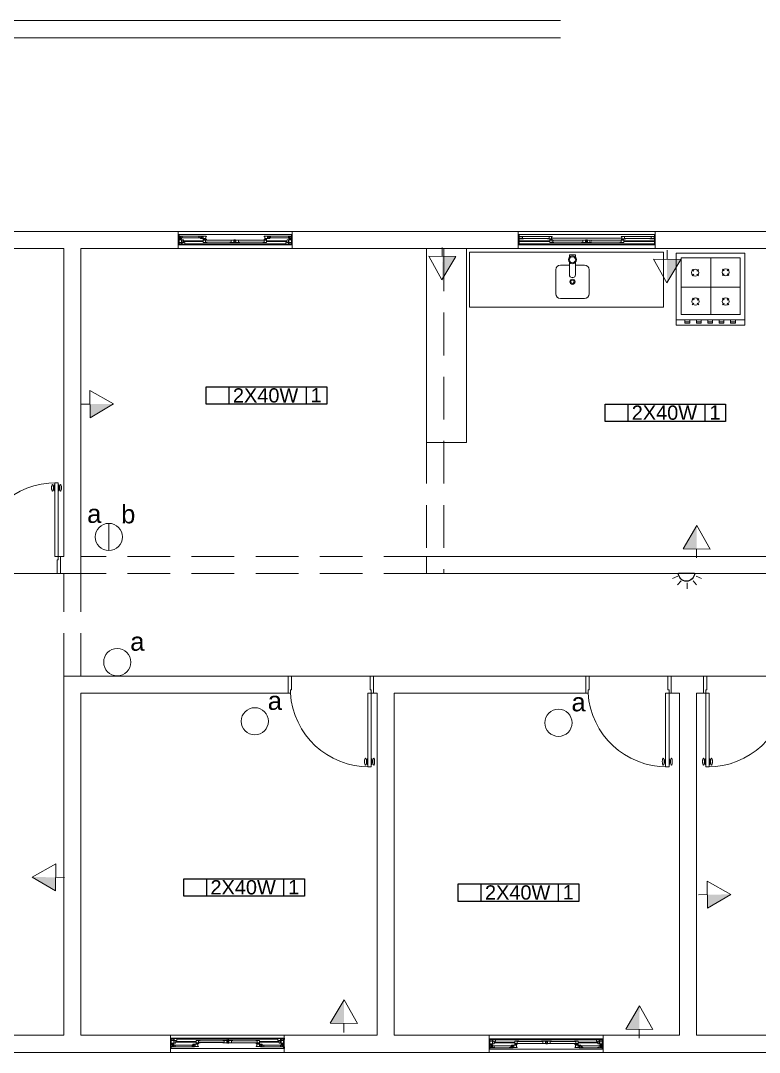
# Model space of a CAD drawing. Header units: metres. Extents: x 1628 to 1845, y 824 to 931.
# Drawn here: x 1832.43 to 1838.91, y 841.51 to 850.56 of the extents above; entities that cross this region are included whole.
import ezdxf

# ---------------------------------------------------------------- set-up
doc = ezdxf.new("R2010")
doc.units = ezdxf.units.M
doc.header["$LTSCALE"] = 0.15
doc.linetypes.add('CONTINUO', pattern=[0])
doc.linetypes.add('HIDDEN', pattern=[0.375, 0.25, -0.125])
doc.layers.get('0').update_dxf_attribs({"lineweight": 0, "plot": 0})
for name, color, linetype, lineweight in [('Alvenaria', 170, 'Continuous', 0), ('Caixilho', 120, 'Continuous', 0), ('Humanização', 108, 'Continuous', 0), ('Sistema elétrico', 54, 'Continuous', 0)]:
    doc.layers.add(name, color=color, linetype=linetype, lineweight=lineweight)
doc.styles.add('Lunardi', font='arial.ttf', dxfattribs={"height": 0.15})

# ---------------------------------------------------------------- blocks, each defined once
blk = doc.blocks.new('porta070a')
at = {"layer": 'Caixilho'}
for p, q in [((0.15, 0.73), (0.12, 0.73)), ((0.12, 0.73), (0.12, 0.73)), ((0.12, 0.73), (0.12, 0.72))]:
    blk.add_line(p, q, dxfattribs=at)
for points in [[(0.12, 0.72), (0, 0.72), (0, 0.75), (0.15, 0.75), (0.15, 0.73)], [(0.12, 0.03), (0, 0.03), (0, 0), (0.15, 0), (0.15, 0.02)], [(0.12, 0.03), (0.12, 0.02), (0.15, 0.02)]]:
    blk.add_lwpolyline(points, dxfattribs=at)
for points in [[(0.15, 0.02), (0.15, 0.05), (0.7953, 0.05), (0.7953, 0.02)], [(0.7258, 0.0499), (0.7758, 0.0499), (0.7758, 0.0549), (0.7258, 0.0549)], [(0.7258, 0.02), (0.7758, 0.02), (0.7758, 0.015), (0.7258, 0.015)], [(0.7566, 0.0549), (0.745, 0.0549), (0.745, 0.0626), (0.7566, 0.0626)], [(0.7566, 0.015), (0.745, 0.015), (0.745, 0.0074), (0.7566, 0.0074)]]:
    blk.add_lwpolyline(points, close=True, dxfattribs=at)
blk.add_arc((0.1064, 0.0425), 0.6889, 359.37619, 86.3751, dxfattribs=at)
blk.add_ellipse((0.7508, 0.0708), major_axis=(-0.0297, 0), ratio=0.275862, dxfattribs=at)
at = {"layer": 'Caixilho', "extrusion": (0, 0, -1)}
blk.add_ellipse((0.7508, -0.0008), major_axis=(-0.0297, 0), ratio=0.275862, dxfattribs=at)
blk = doc.blocks.new('JCB4F_CS100')
for p, q in [((0, 90), (1000, 90)), ((1000, 0), (0, 0)), ((7.4, 81.9), (28.9, 81.9)), ((28.9, 81.9), (7.4, 81.9)), ((7.4, 69), (28.4, 69)), ((46, 12.8), (177.8, 12.8)), ((46.2, 61.5), (224.6, 61.5)), ((46.4, 55.7), (224.6, 55.7)), ((56.9, 81.9), (943.1, 81.9)), ((247.5, 67.1), (472, 67.1)), ((247.5, 50.1), (472, 50.1)), ((782.9, 61.5), (953.8, 61.5)), ((782.9, 55.7), (953.6, 55.7)), ((954, 12.8), (822.2, 12.8)), ((971.1, 81.9), (992.6, 81.9)), ((992.6, 69), (971.6, 69))]:
    blk.add_line(p, q)
for points in [[(7.4, 35.6), (17.4, 35.6), (17.4, 37), (7.4, 37), (7.4, 82.2), (20, 82.2), (20, 83.6), (7.4, 83.6), (6.5, 84.1), (6, 83.6), (1.4, 83.6), (1.4, 88.6), (6, 88.6), (6.5, 88.1), (7.4, 88.6), (7.4, 90), (0, 90), (0, 77.2), (1.4, 77.2), (1.4, 82.2), (5.9, 82.2), (5.9, 7.8), (1.4, 7.8), (1.4, 12.8), (0, 12.8), (0, 0), (7.4, 0), (7.4, 1.4), (6.5, 1.9), (6, 1.4), (1.4, 1.4), (1.4, 6.4), (6, 6.4), (6.5, 5.9), (7.4, 6.4), (7.4, 16.6), (17.4, 16.6), (17.4, 18), (7.4, 18)], [(992.6, 35.6), (982.6, 35.6), (982.6, 37), (992.6, 37), (992.6, 82.2), (980, 82.2), (980, 83.6), (992.6, 83.6), (993.5, 84.1), (994, 83.6), (998.6, 83.6), (998.6, 88.6), (994, 88.6), (993.5, 88.1), (992.6, 88.6), (992.6, 90), (1000, 90), (1000, 77.2), (998.6, 77.2), (998.6, 82.2), (994.1, 82.2), (994.1, 7.8), (998.6, 7.8), (998.6, 12.8), (1000, 12.8), (1000, 0), (992.6, 0), (992.6, 1.4), (993.5, 1.9), (994, 1.4), (998.6, 1.4), (998.6, 6.4), (994, 6.4), (993.5, 5.9), (992.6, 6.4), (992.6, 16.6), (982.6, 16.6), (982.6, 18), (992.6, 18)]]:
    blk.add_lwpolyline(points, close=True)
for points in [[(7.4, 45), (42.5, 45, 0.357337), (45.4, 47.4, 0.099331), (45.4, 66.6, 0.357337), (42.5, 69), (32.9, 69)], [(34.9, 69.3), (32.9, 69.3), (32.9, 85.1), (34.9, 85.1), (34.9, 84.3, 0.453094), (36.6, 82.8), (53.6, 85, -0.453094), (56.9, 82.1), (56.9, 72.1, -0.453094), (53.6, 69.1), (36.6, 71.3, 0.453094), (34.9, 69.8), (34.9, 69.3)], [(965.1, 69.3), (967.1, 69.3), (967.1, 85.1), (965.1, 85.1), (965.1, 84.3, -0.453094), (963.4, 82.8), (946.4, 85, 0.453094), (943.1, 82.1), (943.1, 72.1, 0.453094), (946.4, 69.1), (963.4, 71.3, -0.453094), (965.1, 69.8), (965.1, 69.3)], [(992.6, 45), (957.5, 45, -0.357337), (954.6, 47.4, -0.099331), (954.6, 66.6, -0.357337), (957.5, 69), (967.1, 69)]]:
    blk.add_lwpolyline(points, format="xyb")
for points in [[(18.6, 35.6), (20.7, 35.6), (20.7, 32.1), (23.1, 32.1), (23.1, 33.1), (21.9, 33.1), (21.9, 35.6), (27.4, 35.6), (27.4, 33.1), (26.1, 33.1), (26.1, 32.1), (28.6, 32.1), (28.6, 36.8), (17.4, 36.8), (17.4, 35.2), (15.9, 35.2), (15.9, 35.5), (13.4, 35.5), (9.8, 34.5, 1), (10.2, 33.4), (13.6, 34.3), (17.4, 34.3), (17.4, 19.3), (13.6, 19.3), (10.2, 20.2, 1), (9.8, 19.1), (13.4, 18.1), (15.9, 18.1), (15.9, 18.4), (17.4, 18.4), (17.4, 16.8), (18.6, 16.8)], [(205.2, 34.2), (203.1, 34.2), (203.1, 30.7), (200.6, 30.7), (200.6, 31.7), (201.9, 31.7), (201.9, 34.2), (196.4, 34.2), (196.4, 31.7), (197.6, 31.7), (197.6, 30.7), (195.2, 30.7), (195.2, 35.4), (206.4, 35.4), (206.4, 33.8), (207.9, 33.8), (207.9, 34.1), (210.4, 34.1), (214, 33.1, -1), (213.6, 32), (210.2, 32.9), (206.4, 32.9), (206.4, 17.9), (210.2, 17.9), (213.6, 18.8, -1), (214, 17.7), (210.4, 16.7), (207.9, 16.7), (207.9, 17), (206.4, 17), (206.4, 15.4), (205.2, 15.4)], [(235.7, 43.9), (235.7, 42.9), (234.4, 42.9), (234.4, 41.6), (239.9, 41.6), (239.9, 42.9), (238.7, 42.9), (238.7, 43.9), (244.2, 43.9, -0.414214), (247.5, 40.6), (246.3, 40.6), (246.3, 40.6, 0.414214), (244.2, 42.7), (241.3, 42.7), (241.3, 16.6), (244.2, 16.6, 0.414214), (246.3, 18.6), (246.3, 18.6), (247.5, 18.6), (247.5, 18.6, -0.414214), (244.2, 15.4), (206.4, 15.4), (206.4, 16.6), (218.4, 16.6), (218.4, 34.2), (206.4, 34.2), (206.4, 35.4), (240.1, 35.4), (240.1, 39.9), (233.1, 40.5), (233.1, 42.1), (226.6, 42.7, -0.957391), (226.7, 43.9)], [(239.2, 40.1, 0.957391), (239.2, 41.3), (233.2, 41.8, -0.388979), (232.8, 42.3), (232.8, 43.1, 0.39085), (232.3, 43.6), (226.5, 44.1, -0.39085), (226.1, 44.6), (226.1, 48.1, -0.414214), (226.6, 48.6), (259.5, 48.6), (259.5, 49.8), (247.5, 49.8), (247.5, 67.4), (259.5, 67.4), (259.5, 68.6), (224.6, 68.6), (224.6, 41.8, 0.414214), (226.3, 40.1), (227.3, 40.1), (227.3, 41.1), (226.1, 41.1), (226.1, 42.4), (231.6, 42.4), (231.6, 41.1), (230.3, 41.1), (230.3, 40.1)], [(494.9, 50.3), (497, 48.1, 0.668179), (497.9, 48.5), (497.9, 54.1), (499.1, 54.1), (499.1, 52.6), (501.4, 53), (501.4, 53.8, -0.668179), (501.9, 54), (502.6, 53.3), (507.2, 54.1, -1), (507.4, 52.9), (499.1, 51.4), (499.1, 46.6), (496.9, 46.6), (494.9, 48.6), (460, 48.6), (460, 49.8), (472, 49.8), (472, 67.4), (460, 67.4), (460, 68.6), (494.9, 68.6), (496.9, 70.6), (499.1, 70.6), (499.1, 65.8), (507.4, 64.3, -1), (507.2, 63.1), (502.6, 63.9), (501.9, 63.2, -0.668179), (501.4, 63.4), (501.4, 64.2), (499.1, 64.6), (499.1, 63.1), (497.9, 63.1), (497.9, 68.7, 0.668179), (497, 69.1), (494.9, 66.9)], [(509.1, 68.7), (509.1, 65.6), (507.9, 65.6), (507.9, 67.1), (506.6, 67.1), (506.6, 68.1), (507.9, 68.1), (507.9, 69.4), (502.4, 69.4), (502.4, 68.1), (503.6, 68.1), (503.6, 67.1), (501.2, 67.1), (501.2, 70.6), (510.1, 70.6), (512.1, 68.6), (547, 68.6), (547, 67.4), (535, 67.4), (535, 49.8), (547, 49.8), (547, 48.6), (512.1, 48.6), (510.1, 46.6), (501.2, 46.6), (501.2, 50.1), (503.6, 50.1), (503.6, 49.1), (502.4, 49.1), (502.4, 47.8), (507.9, 47.8), (507.9, 49.1), (506.6, 49.1), (506.6, 50.1), (507.9, 50.1), (507.9, 51.6), (509.1, 51.6), (509.1, 48.5, 0.668179), (509.9, 48.1), (512.1, 50.3), (512.1, 66.9), (509.9, 69.1, 0.668179)], [(748, 49.8), (760, 49.8), (760, 67.4), (748, 67.4), (748, 68.6), (782.9, 68.6), (782.9, 41.8, -0.414214), (781.2, 40.1), (780.1, 40.1), (780.1, 41.1), (781.4, 41.1), (781.4, 42.4), (775.9, 42.4), (775.9, 41.1), (777.1, 41.1), (777.1, 40.1), (768.3, 40.1, -0.957391), (768.2, 41.3), (774.2, 41.8, 0.388979), (774.7, 42.3), (774.7, 43.1, -0.39085), (775.1, 43.6), (780.9, 44.1, 0.39085), (781.4, 44.6), (781.4, 48.1, 0.414214), (780.9, 48.6), (748, 48.6)], [(764.3, 43.9), (764.3, 42.9), (765.6, 42.9), (765.6, 41.6), (760.1, 41.6), (760.1, 42.9), (761.3, 42.9), (761.3, 43.9), (755.8, 43.9, 0.414214), (752.5, 40.6), (753.7, 40.6), (753.7, 40.6, -0.414214), (755.8, 42.7), (758.7, 42.7), (758.7, 16.6), (755.8, 16.6, -0.414214), (753.7, 18.6), (753.7, 18.6), (752.5, 18.6), (752.5, 18.6, 0.414214), (755.8, 15.4), (793.6, 15.4), (793.6, 16.6), (781.6, 16.6), (781.6, 34.2), (793.6, 34.2), (793.6, 35.4), (759.9, 35.4), (759.9, 39.9), (766.9, 40.5), (766.9, 42.1), (773.4, 42.7, 0.957391), (773.3, 43.9)], [(794.8, 34.2), (796.9, 34.2), (796.9, 30.7), (799.4, 30.7), (799.4, 31.7), (798.1, 31.7), (798.1, 34.2), (803.6, 34.2), (803.6, 31.7), (802.4, 31.7), (802.4, 30.7), (804.8, 30.7), (804.8, 35.4), (793.6, 35.4), (793.6, 33.8), (792.1, 33.8), (792.1, 34.1), (789.6, 34.1), (786, 33.1, 1), (786.4, 32), (789.8, 32.9), (793.6, 32.9), (793.6, 17.9), (789.8, 17.9), (786.4, 18.8, 1), (786, 17.7), (789.6, 16.7), (792.1, 16.7), (792.1, 17), (793.6, 17), (793.6, 15.4), (794.8, 15.4)], [(981.4, 35.6), (979.3, 35.6), (979.3, 32.1), (976.9, 32.1), (976.9, 33.1), (978.1, 33.1), (978.1, 35.6), (972.6, 35.6), (972.6, 33.1), (973.9, 33.1), (973.9, 32.1), (971.4, 32.1), (971.4, 36.8), (982.6, 36.8), (982.6, 35.2), (984.1, 35.2), (984.1, 35.5), (986.6, 35.5), (990.2, 34.5, -1), (989.8, 33.4), (986.4, 34.3), (982.6, 34.3), (982.6, 19.3), (986.4, 19.3), (989.8, 20.2, -1), (990.2, 19.1), (986.6, 18.1), (984.1, 18.1), (984.1, 18.4), (982.6, 18.4), (982.6, 16.8), (981.4, 16.8)]]:
    blk.add_lwpolyline(points, format="xyb", close=True)
for points in [[(20.9, 28.8), (46, 28.8), (46, 24.9), (44.8, 24.9), (44.8, 27.7), (34, 27.7), (34, 14.1), (44.8, 14.1), (44.8, 16.9), (46, 16.9), (46, 12.8), (12.9, 12.8), (12.9, 14.1)], [(12.9, 14.1), (22.9, 14.1), (22.9, 27.7), (20.9, 27.7), (20.9, 28.8)], [(32.9, 47), (28.9, 47), (28.9, 85.1), (32.9, 85.1), (32.9, 47)], [(177.8, 28.8), (46, 28.8)], [(210.9, 14.1), (200.9, 14.1), (200.9, 27.7), (202.9, 27.7), (202.9, 28.8), (177.8, 28.8), (177.8, 24.9), (179, 24.9), (179, 27.7), (189.8, 27.7), (189.8, 14.1), (179, 14.1), (179, 16.9), (177.8, 16.9), (177.8, 12.8), (210.9, 12.8), (210.9, 14.1)], [(535, 67.4), (760, 67.4)], [(535, 49.8), (760, 49.8)], [(789.1, 14.1), (799.1, 14.1), (799.1, 27.7), (797.1, 27.7), (797.1, 28.8), (822.2, 28.8), (822.2, 24.9), (821, 24.9), (821, 27.7), (810.2, 27.7), (810.2, 14.1), (821, 14.1), (821, 16.9), (822.2, 16.9), (822.2, 12.8), (789.1, 12.8), (789.1, 14.1)], [(822.2, 28.8), (954, 28.8)], [(979.1, 28.8), (954, 28.8), (954, 24.9), (955.2, 24.9), (955.2, 27.7), (966, 27.7), (966, 14.1), (955.2, 14.1), (955.2, 16.9), (954, 16.9), (954, 12.8), (987.1, 12.8), (987.1, 14.1)], [(967.1, 47), (971.1, 47), (971.1, 85.1), (967.1, 85.1), (967.1, 47)], [(987.1, 14.1), (977.1, 14.1), (977.1, 27.7), (979.1, 27.7), (979.1, 28.8)]]:
    blk.add_lwpolyline(points)
blk = doc.blocks.new('JCS4F_CS120')
for p, q in [((0, 90), (1200, 90)), ((1200, 0), (0, 0)), ((7.4, 81.9), (1192.6, 81.9)), ((7.4, 61.5), (274.3, 61.5)), ((7.4, 55.7), (274.3, 55.7)), ((925.7, 61.5), (1192.6, 61.5)), ((925.7, 55.7), (1192.6, 55.7))]:
    blk.add_line(p, q)
for points in [[(7.4, 35.6), (17.4, 35.6), (17.4, 37), (7.4, 37), (7.4, 82.2), (20, 82.2), (20, 83.6), (7.4, 83.6), (6.5, 84.1), (6, 83.6), (1.4, 83.6), (1.4, 88.6), (6, 88.6), (6.5, 88.1), (7.4, 88.6), (7.4, 90), (0, 90), (0, 77.2), (1.4, 77.2), (1.4, 82.2), (5.9, 82.2), (5.9, 7.8), (1.4, 7.8), (1.4, 12.8), (0, 12.8), (0, 0), (7.4, 0), (7.4, 1.4), (6.5, 1.9), (6, 1.4), (1.4, 1.4), (1.4, 6.4), (6, 6.4), (6.5, 5.9), (7.4, 6.4), (7.4, 16.6), (17.4, 16.6), (17.4, 18), (7.4, 18)], [(1192.6, 35.6), (1182.6, 35.6), (1182.6, 37), (1192.6, 37), (1192.6, 82.2), (1180, 82.2), (1180, 83.6), (1192.6, 83.6), (1193.5, 84.1), (1194, 83.6), (1198.6, 83.6), (1198.6, 88.6), (1194, 88.6), (1193.5, 88.1), (1192.6, 88.6), (1192.6, 90), (1200, 90), (1200, 77.2), (1198.6, 77.2), (1198.6, 82.2), (1194.1, 82.2), (1194.1, 7.8), (1198.6, 7.8), (1198.6, 12.8), (1200, 12.8), (1200, 0), (1192.6, 0), (1192.6, 1.4), (1193.5, 1.9), (1194, 1.4), (1198.6, 1.4), (1198.6, 6.4), (1194, 6.4), (1193.5, 5.9), (1192.6, 6.4), (1192.6, 16.6), (1182.6, 16.6), (1182.6, 18), (1192.6, 18)]]:
    blk.add_lwpolyline(points, close=True)
for points in [[(13.4, 18.1), (15.9, 18.1), (15.9, 18.4), (17.4, 18.4), (17.4, 16.8), (45.8, 16.8), (45.8, 18), (44.3, 18), (44.3, 20.8), (43.1, 20.8), (43.1, 18), (35.3, 18), (35.3, 35.6), (43.1, 35.6), (43.1, 32.8), (44.3, 32.8), (44.3, 35.6), (45.8, 35.6), (45.8, 36.8), (17.4, 36.8), (17.4, 35.2), (15.9, 35.2), (15.9, 35.5), (13.4, 35.5), (9.8, 34.5, 1), (10.2, 33.4), (13.6, 34.3), (18.6, 34.3), (18.6, 35.6), (34.1, 35.6), (34.1, 18), (18.6, 18), (18.6, 19.3), (13.6, 19.3), (10.2, 20.2, 1), (9.8, 19.1)], [(285.7, 45.3), (285.7, 44.3), (284.5, 44.3), (284.5, 43), (290, 43), (290, 44.3), (288.7, 44.3), (288.7, 45.3), (294.2, 45.3, -0.414214), (297.5, 42.1), (296.3, 42.1), (296.3, 42.1, 0.414214), (294.2, 44.1), (291.3, 44.1), (291.3, 18), (294.2, 18, 0.414214), (296.3, 20.1), (296.3, 20.1), (297.5, 20.1), (297.5, 20.1, -0.414214), (294.2, 16.8), (256.4, 16.8), (256.4, 18), (268.4, 18), (268.4, 35.6), (256.4, 35.6), (256.4, 36.8), (290.1, 36.8), (290.1, 41.3), (283.1, 41.9), (283.1, 43.5), (276.3, 44.1, -0.957391), (276.4, 45.3)], [(601.6, 63.4, 0.662016), (602.1, 63.2), (602.8, 63.9), (607.4, 63.1, 1.000039), (607.6, 64.3), (599.3, 65.8), (599.3, 70.1, 0.414342), (598.8, 70.6), (597.5, 70.6, 0.198923), (596.8, 70.3), (595.4, 68.9, -0.198886), (594.7, 68.6), (560.7, 68.6, 0.414214), (560.2, 68.1), (560.2, 64.6), (561.4, 64.6), (561.4, 67.4), (572.2, 67.4), (572.2, 49.8), (561.4, 49.8), (561.4, 52.6), (560.2, 52.6), (560.2, 49.1, 0.414214), (560.7, 48.6), (594.7, 48.6, -0.198886), (595.4, 48.3), (596.8, 46.9, 0.198923), (597.5, 46.6), (598.8, 46.6, 0.414342), (599.3, 47.1), (599.3, 51.4), (607.6, 52.9, 1.000039), (607.4, 54.1), (602.8, 53.3), (602.1, 54, 0.662016), (601.6, 53.8), (601.6, 53), (599.3, 52.6), (599.3, 54.1), (598.6, 54.1, 0.414075), (598.1, 53.6), (598.1, 48.5, -0.668231), (597.2, 48.2), (595.1, 50.3), (595.1, 66.9), (597.2, 69, -0.668231), (598.1, 68.7), (598.1, 63.6, 0.414075), (598.6, 63.1), (599.3, 63.1), (599.3, 64.6), (601.6, 64.2)], [(891, 67.4), (891, 64.6), (889.8, 64.6), (889.8, 68.6), (889.8, 68.6), (925.7, 68.6), (925.7, 41.8, -0.414214), (924, 40.1), (923, 40.1), (923, 41.1), (924.2, 41.1), (924.2, 42.4), (918.7, 42.4), (918.7, 41.1), (920, 41.1), (920, 40.1), (911.1, 40.1, -0.957391), (911, 41.3), (917, 41.8, 0.388979), (917.5, 42.3), (917.5, 43.1, -0.39085), (918, 43.6), (923.7, 44.1, 0.39085), (924.2, 44.6), (924.2, 48.1, 0.414214), (923.7, 48.6), (889.8, 48.6), (889.8, 52.6), (891, 52.6), (891, 49.8), (902.8, 49.8), (902.8, 67.4)], [(914.3, 45.3), (914.3, 44.3), (915.5, 44.3), (915.5, 43), (910, 43), (910, 44.3), (911.3, 44.3), (911.3, 45.3), (905.8, 45.3, 0.414214), (902.5, 42.1), (903.7, 42.1), (903.7, 42.1, -0.414214), (905.8, 44.1), (908.7, 44.1), (908.7, 18), (905.8, 18, -0.414214), (903.7, 20.1), (903.7, 20.1), (902.5, 20.1), (902.5, 20.1, 0.414214), (905.8, 16.8), (943.6, 16.8), (943.6, 18), (931.6, 18), (931.6, 35.6), (943.6, 35.6), (943.6, 36.8), (909.9, 36.8), (909.9, 41.3), (916.9, 41.9), (916.9, 43.5), (923.4, 44.1, 0.957391), (923.3, 45.3)], [(1186.6, 18.1), (1184.1, 18.1), (1184.1, 18.4), (1182.6, 18.4), (1182.6, 16.8), (1154.2, 16.8), (1154.2, 18), (1155.7, 18), (1155.7, 20.8), (1156.9, 20.8), (1156.9, 18), (1164.7, 18), (1164.7, 35.6), (1156.9, 35.6), (1156.9, 32.8), (1155.7, 32.8), (1155.7, 35.6), (1154.2, 35.6), (1154.2, 36.8), (1182.6, 36.8), (1182.6, 35.2), (1184.1, 35.2), (1184.1, 35.5), (1186.6, 35.5), (1190.2, 34.5, -1), (1189.8, 33.4), (1186.4, 34.3), (1181.4, 34.3), (1181.4, 35.6), (1165.9, 35.6), (1165.9, 18), (1181.4, 18), (1181.4, 19.3), (1186.4, 19.3), (1189.8, 20.2, -1), (1190.2, 19.1)]]:
    blk.add_lwpolyline(points, format="xyb", close=True)
for points in [[(44.3, 35.5), (268.4, 35.5)], [(268.4, 18.1), (44.3, 18.1)], [(291.3, 31.1), (908.7, 31.1)], [(560.2, 67.4), (310.6, 67.4)], [(560.2, 49.8), (310.6, 49.8)], [(892.4, 67.4), (647.6, 67.4)], [(892.4, 49.8), (647.6, 49.8)], [(1155.7, 35.5), (931.6, 35.5)], [(931.6, 18.1), (1155.7, 18.1)]]:
    blk.add_lwpolyline(points)
blk.add_lwpolyline([(274.3, 66.9), (274.3, 41.8), (274.3, 41.8, 0.414214), (276, 40.1), (276, 40.1), (276.5, 40.1), (276.5, 40.1, 0.29569), (277.4, 40.6), (277.4, 40.6), (277.4, 41.1), (275.8, 41.1), (275.8, 42.4), (281.6, 42.4), (281.6, 41.1), (280.4, 41.1), (280.4, 40.6), (280.4, 40.6, 0.414214), (280.9, 40.1), (280.9, 40.1), (289.2, 40.1), (289.2, 40.1, 0.84382), (289.4, 41.3), (289.4, 41.3), (283.3, 41.8), (283.3, 41.8, -0.388156), (282.8, 42.3), (282.8, 42.3), (282.8, 43), (282.8, 43, 0.39164), (282.3, 43.6), (282.3, 43.6), (276, 44.1), (276, 44.1, -0.39164), (275.5, 44.6), (275.5, 44.6), (275.5, 48.1, -0.414214), (276, 48.6), (310.1, 48.6), (310.1, 48.6, 0.407557), (310.6, 49.1), (310.6, 49.1), (310.6, 52.6), (309.4, 52.6), (309.4, 49.8), (298.6, 49.8), (298.6, 67.4), (309.4, 67.4), (309.4, 64.6), (310.6, 64.6), (310.6, 68.1), (310.6, 68.1, 0.414214), (310.1, 68.6), (310.1, 68.6), (276, 68.6), (276, 68.6, 0.414214), (274.3, 66.9)], format="xyb")
at = {"linetype": 'Continuous', "flags": 128}
blk.add_lwpolyline([(612.7, 50.2), (612.7, 67), (610.5, 69.1, 0.668182), (609.7, 68.8), (609.7, 65.6), (608.5, 65.6), (608.5, 67.1), (607.7, 67.1, -0.414214), (607.2, 67.6), (607.2, 68.1), (608.5, 68.1), (608.5, 69.4), (603, 69.4), (603, 68.1), (604.2, 68.1), (604.2, 67.6, -0.414214), (603.7, 67.1, 0.000022), (602.3, 67.1, -0.414266), (601.8, 67.6), (601.8, 70.1, -0.41423), (602.3, 70.6), (610.4, 70.6, -0.198925), (611.1, 70.3), (612.5, 68.9, 0.19891), (613.2, 68.6), (647.1, 68.6, -0.414229), (647.6, 68.1), (647.6, 64.6), (646.4, 64.6), (646.4, 67.4), (635.6, 67.4), (635.6, 49.8), (646.4, 49.8), (646.4, 52.6), (647.6, 52.6), (647.6, 49.1, -0.414214), (647.1, 48.6), (613.2, 48.6, 0.198953), (612.5, 48.3, -0.000079), (611.1, 46.9, -0.198864), (610.4, 46.6), (602.3, 46.6, -0.414214), (601.8, 47.1), (601.8, 49.6, -0.414214), (602.3, 50.1), (603.7, 50.1, -0.414229), (604.2, 49.6), (604.2, 49.1), (603, 49.1), (603, 47.8), (608.5, 47.8), (608.5, 49.1), (607.2, 49.1), (607.2, 49.6, -0.414214), (607.7, 50.1), (608.5, 50.1), (608.5, 51.6), (609.7, 51.6), (609.7, 48.4, 0.668231), (610.5, 48.1)], format="xyb", close=True, dxfattribs=at)
blk = doc.blocks.new('pia coz')
at = {"layer": 'Humanização'}
for p, q in [((1684.0483, 882.626), (1684.0483, 882.6463)), ((1684.0519, 882.6499), (1684.0981, 882.6499)), ((1684.1017, 882.6463), (1684.1017, 882.626)), ((1684.0483, 882.5589), (1683.97, 882.5589)), ((1684.0483, 882.4717), (1684.0483, 882.5837)), ((1684.1017, 882.5837), (1684.1017, 882.4717)), ((1684.18, 882.5589), (1684.1017, 882.5589)), ((1683.928, 882.517), (1683.928, 882.307)), ((1684.0801, 882.4501), (1684.0699, 882.4501)), ((1684.222, 882.307), (1684.222, 882.517)), ((1683.97, 882.265), (1684.18, 882.265))]:
    blk.add_line(p, q, dxfattribs=at)
blk.add_lwpolyline([(1683.1718, 882.6732), (1683.1718, 882.1908), (1684.8736, 882.1908), (1684.8736, 882.6732)], close=True, dxfattribs=at)
for centre, radius in [((1684.075, 882.6048), 0.034), ((1684.075, 882.6048), 0.0268), ((1684.075, 882.412), 0.0227), ((1684.075, 882.412), 0.0143)]:
    blk.add_circle(centre, radius, dxfattribs=at)
for centre, radius, start, end in [((1684.0519, 882.6463), 0.00359, 90, 180), ((1684.0981, 882.6463), 0.00359, 0, 90), ((1683.97, 882.517), 0.042, 90, 180), ((1684.18, 882.517), 0.042, 0, 90), ((1684.0699, 882.4717), 0.0215, 180, 270), ((1684.0801, 882.4717), 0.0215, 270, 0), ((1683.97, 882.307), 0.042, 180, 270), ((1684.18, 882.307), 0.042, 270, 0)]:
    blk.add_arc(centre, radius, start, end, dxfattribs=at)
blk = doc.blocks.new('fogão')
at = {"layer": 'Humanização'}
for p, q in [((1684.9862, 882.6641), (1684.9862, 882.0321)), ((1685.5862, 882.6641), (1684.9862, 882.6641)), ((1685.5476, 882.6233), (1685.0292, 882.6233)), ((1685.0292, 882.6233), (1685.0292, 882.1244)), ((1685.2884, 882.1244), (1685.2884, 882.6205)), ((1685.5476, 882.1222), (1685.5476, 882.6233)), ((1685.5862, 882.0321), (1685.5862, 882.6641)), ((1685.1384, 882.4791), (1685.1239, 882.4646)), ((1685.1387, 882.506), (1685.1242, 882.5206)), ((1685.1653, 882.4788), (1685.1798, 882.4643)), ((1685.1656, 882.5057), (1685.1801, 882.5202)), ((1685.4057, 882.4819), (1685.3912, 882.4673)), ((1685.4061, 882.5088), (1685.3916, 882.5233)), ((1685.4326, 882.4815), (1685.4472, 882.467)), ((1685.433, 882.5084), (1685.4475, 882.5229)), ((1685.5476, 882.3643), (1685.0292, 882.3643)), ((1685.1415, 882.2525), (1685.1269, 882.2671)), ((1685.1684, 882.2522), (1685.1829, 882.2667)), ((1685.4061, 882.2525), (1685.3916, 882.2671)), ((1685.433, 882.2522), (1685.4475, 882.2667)), ((1685.1411, 882.2256), (1685.1266, 882.2111)), ((1685.168, 882.2253), (1685.1825, 882.2108)), ((1685.4057, 882.2256), (1685.3912, 882.2111)), ((1685.4326, 882.2253), (1685.4472, 882.2108)), ((1684.9862, 882.0793), (1685.5862, 882.0793)), ((1685.0292, 882.1244), (1685.5476, 882.1244)), ((1685.0618, 882.049), (1685.0618, 882.0793)), ((1685.1043, 882.0793), (1685.1043, 882.049)), ((1685.1618, 882.049), (1685.1618, 882.0793)), ((1685.2043, 882.0793), (1685.2043, 882.049)), ((1685.2618, 882.049), (1685.2618, 882.0793)), ((1685.3043, 882.0793), (1685.3043, 882.049)), ((1685.3618, 882.049), (1685.3618, 882.0793)), ((1685.4043, 882.0793), (1685.4043, 882.049)), ((1685.4618, 882.049), (1685.4618, 882.0793)), ((1685.5043, 882.0793), (1685.5043, 882.049)), ((1684.9862, 882.0321), (1685.5862, 882.0321)), ((1685.1012, 882.0611), (1685.0618, 882.0611)), ((1685.1043, 882.049), (1685.0618, 882.049)), ((1685.2012, 882.0611), (1685.1618, 882.0611)), ((1685.2043, 882.049), (1685.1618, 882.049)), ((1685.3012, 882.0611), (1685.2618, 882.0611)), ((1685.3043, 882.049), (1685.2618, 882.049)), ((1685.4012, 882.0611), (1685.3618, 882.0611)), ((1685.4043, 882.049), (1685.3618, 882.049)), ((1685.5012, 882.0611), (1685.4618, 882.0611)), ((1685.5043, 882.049), (1685.4618, 882.049))]:
    blk.add_line(p, q, dxfattribs=at)
for centre in [(1685.4194, 882.4951), (1685.152, 882.4924), (1685.1547, 882.2389), (1685.4194, 882.2389)]:
    blk.add_circle(centre, 0.0314, dxfattribs=at)
blk = doc.blocks.new('PONTO DE LUZ NA PAREDE INCANDESCENTE')
at = {"layer": 'Sistema elétrico', "linetype": 'Continuous', "lineweight": -3}
blk.add_line((-0.193, 0), (0.193, 0), dxfattribs=at)
blk.add_arc((0, 0), 0.193, 0, 180, dxfattribs=at)

msp = doc.modelspace()

# ---------------------------------------------------------------- linework, layer by layer
at = {"linetype": 'ByBlock'}
for p, q in [((1836.1305, 848.4959), (1836.1313, 848.5752)), ((1838.1045, 848.4718), (1838.1052, 848.551)), ((1833.0405, 847.2003), (1832.9613, 847.1995)), ((1838.3623, 845.931), (1838.3615, 845.8518)), ((1832.7374, 843.0507), (1832.8167, 843.0499)), ((1838.4577, 842.8983), (1838.3784, 842.8975)), ((1835.267, 841.7684), (1835.2662, 841.6892)), ((1837.8602, 841.7172), (1837.8595, 841.6379))]:
    msp.add_line(p, q, dxfattribs=at)
for points in [[(1836.0117, 848.4971), (1836.2494, 848.4948), (1836.1285, 848.2901)], [(1837.9856, 848.473), (1838.2233, 848.4707), (1838.1025, 848.2659)], [(1833.0394, 847.3191), (1833.0417, 847.0814), (1833.2464, 847.2023)], [(1838.4812, 845.9299), (1838.2434, 845.9322), (1838.3643, 846.1369)], [(1832.7386, 843.1695), (1832.7363, 842.9318), (1832.5315, 843.0527)], [(1838.4565, 843.0171), (1838.4588, 842.7794), (1838.6635, 842.9003)], [(1835.3858, 841.7673), (1835.1481, 841.7696), (1835.269, 841.9743)], [(1837.9791, 841.716), (1837.7414, 841.7183), (1837.8622, 841.9231)]]:
    msp.add_lwpolyline(points, close=True, dxfattribs=at)
for points in [[(1836.1285, 848.2901), (1836.1305, 848.4959), (1836.2494, 848.4948)], [(1838.1025, 848.2659), (1838.1045, 848.4718), (1838.2233, 848.4707)], [(1833.2464, 847.2023), (1833.0405, 847.2003), (1833.0417, 847.0814)], [(1838.3643, 846.1369), (1838.3623, 845.931), (1838.2434, 845.9322)], [(1832.5315, 843.0527), (1832.7374, 843.0507), (1832.7363, 842.9318)], [(1838.6635, 842.9003), (1838.4577, 842.8983), (1838.4588, 842.7794)], [(1835.269, 841.9743), (1835.267, 841.7684), (1835.1481, 841.7696)], [(1837.8622, 841.9231), (1837.8602, 841.7172), (1837.7414, 841.7183)]]:
    msp.add_solid(points, dxfattribs=at)
at = {"layer": 'Alvenaria', "linetype": 'CONTINUO', "ltscale": 10}
for p, q in [((1824.8719, 850.5645), (1837.1686, 850.5645)), ((1825.0219, 850.4145), (1837.1686, 850.4145))]:
    msp.add_line(p, q, dxfattribs=at)
at = {"layer": 'Alvenaria'}
for p, q in [((1840.0586, 848.7156), (1830.66, 848.7156)), ((1832.8087, 848.5656), (1830.81, 848.5656)), ((1832.8087, 848.5656), (1832.8087, 845.8656)), ((1840.0586, 848.5656), (1832.9587, 848.5656)), ((1832.9587, 848.5656), (1832.9587, 845.7156)), ((1832.7309, 845.8656), (1832.8087, 845.8656)), ((1835.9935, 845.8656), (1835.9935, 845.7156)), ((1832.7509, 845.7156), (1832.9587, 845.7156)), ((1835.9935, 845.7156), (1840.2041, 845.7156)), ((1832.8087, 844.8156), (1834.7782, 844.8156)), ((1832.8087, 844.8156), (1832.8087, 841.6648)), ((1835.5282, 844.8156), (1837.3907, 844.8156)), ((1838.1407, 844.8156), (1838.4234, 844.8156)), ((1832.9587, 844.6656), (1834.7782, 844.6656)), ((1832.9587, 844.6656), (1832.9587, 841.6648)), ((1835.5282, 844.6656), (1835.5587, 844.6656)), ((1835.5587, 844.6656), (1835.5587, 841.6648)), ((1835.7087, 844.6656), (1837.3907, 844.6656)), ((1835.7087, 844.6656), (1835.7087, 841.6648)), ((1838.1407, 844.6656), (1838.2124, 844.6656)), ((1838.2124, 841.6648), (1838.2124, 844.6656)), ((1838.3624, 844.6656), (1838.4234, 844.6656)), ((1838.3624, 841.6648), (1838.3624, 844.6656)), ((1829.5235, 841.6648), (1832.8087, 841.6648)), ((1832.9587, 841.6648), (1835.5587, 841.6648)), ((1835.7087, 841.6648), (1838.2124, 841.6648)), ((1838.3624, 841.6648), (1843.0087, 841.6648)), ((1829.3735, 841.5148), (1842.1587, 841.5148))]:
    msp.add_line(p, q, dxfattribs=at)
at = {"layer": 'Alvenaria', "color": 5, "linetype": 'HIDDEN', "ltscale": 10}
for p, q in [((1835.9935, 848.5656), (1835.9935, 845.7156)), ((1836.1435, 848.5656), (1836.1435, 845.7156)), ((1835.9935, 845.8656), (1832.9587, 845.8656)), ((1832.8087, 844.8156), (1832.8087, 845.7156)), ((1835.9935, 845.7156), (1832.9587, 845.7156)), ((1832.9587, 844.8156), (1832.9587, 845.7156))]:
    msp.add_line(p, q, dxfattribs=at)
at = {"layer": 'Alvenaria', "ltscale": 10}
for p, q in [((1839.9364, 845.8656), (1835.9935, 845.8656)), ((1832.7809, 845.7156), (1832.0309, 845.7156)), ((1835.5282, 844.8156), (1834.7782, 844.8156)), ((1837.3907, 844.8156), (1838.1407, 844.8156)), ((1839.1734, 844.8156), (1838.4234, 844.8156))]:
    msp.add_line(p, q, dxfattribs=at)
at = {"layer": 'Alvenaria'}
for points in [[(1833.8146, 848.7156), (1833.8146, 848.5656)], [(1834.8146, 848.5656), (1834.8146, 848.7156)], [(1836.7984, 848.7156), (1836.7984, 848.5656)], [(1837.9984, 848.5656), (1837.9984, 848.7156)], [(1834.7782, 844.8156), (1834.7782, 844.6656)], [(1835.5282, 844.6656), (1835.5282, 844.8156)], [(1837.3907, 844.8156), (1837.3907, 844.6656)], [(1838.1407, 844.6656), (1838.1407, 844.8156)], [(1838.4234, 844.8156), (1838.4234, 844.6656)], [(1833.7449, 841.6648), (1833.7449, 841.5148)], [(1834.7449, 841.5148), (1834.7449, 841.6648)], [(1836.542, 841.6648), (1836.542, 841.5148)], [(1837.5419, 841.5148), (1837.5419, 841.6648)]]:
    msp.add_lwpolyline(points, dxfattribs=at)
at = {"layer": 'Humanização'}
for p, q in [((1835.9935, 848.5656), (1835.9935, 846.8638)), ((1836.3435, 848.5656), (1836.3435, 846.8638))]:
    msp.add_line(p, q, dxfattribs=at)
msp.add_lwpolyline([(1836.3435, 846.8638), (1835.9935, 846.8638)], dxfattribs=at)
at = {"layer": 'Sistema elétrico', "linetype": 'Continuous', "lineweight": -3}
for p, q in [((1834.2585, 847.3518), (1834.2585, 847.1995)), ((1834.9358, 847.3518), (1834.9358, 847.1995)), ((1837.7582, 847.2004), (1837.7582, 847.0481)), ((1838.4355, 847.2004), (1838.4355, 847.0481)), ((1834.0616, 843.0371), (1834.0616, 842.8848)), ((1834.7389, 843.0371), (1834.7389, 842.8848)), ((1836.4704, 842.9917), (1836.4704, 842.8394)), ((1837.1477, 842.9917), (1837.1477, 842.8394))]:
    msp.add_line(p, q, dxfattribs=at)
at = {"layer": 'Sistema elétrico', "lineweight": 0}
for p, q in [((1833.2048, 845.9164), (1833.2048, 846.1549)), ((1838.198, 845.6929), (1838.152, 845.671)), ((1838.2264, 845.6513), (1838.1958, 845.6163)), ((1838.279, 845.6338), (1838.279, 845.5812)), ((1838.3315, 845.6513), (1838.3622, 845.6163)), ((1838.36, 845.6929), (1838.406, 845.671))]:
    msp.add_line(p, q, dxfattribs=at)
at = {"layer": 'Sistema elétrico', "linetype": 'Continuous', "lineweight": -3}
for points in [[(1834.0595, 847.3518), (1835.1178, 847.3518), (1835.1178, 847.1995), (1834.0595, 847.1995)], [(1837.5592, 847.2004), (1838.6175, 847.2004), (1838.6175, 847.0481), (1837.5592, 847.0481)], [(1833.8626, 843.0371), (1834.9209, 843.0371), (1834.9209, 842.8848), (1833.8626, 842.8848)], [(1836.2714, 842.9917), (1837.3297, 842.9917), (1837.3297, 842.8394), (1836.2714, 842.8394)]]:
    msp.add_lwpolyline(points, close=True, dxfattribs=at)
at = {"layer": 'Sistema elétrico', "lineweight": 0}
for centre in [(1833.2048, 846.0356), (1833.2789, 844.9376), (1834.4857, 844.4188), (1837.1506, 844.406)]:
    msp.add_circle(centre, 0.1193, dxfattribs=at)

# ---------------------------------------------------------------- block references
at = {"layer": 'Alvenaria', "xscale": -1, "rotation": 90}
msp.add_blockref('porta070a', (1838.1407, 844.8156), dxfattribs=at)
at = {"layer": 'Caixilho', "xscale": 0.001000000000203727, "yscale": 0.001000000000203727, "zscale": 0.001000000000203727, "rotation": 180}
for name, p in [('JCB4F_CS100', (1834.8144, 848.688)), ('JCS4F_CS120', (1837.9993, 848.6877))]:
    msp.add_blockref(name, p, dxfattribs=at)
at = {"layer": 'Caixilho'}
for p, rotation in [((1832.7809, 845.7156), 89.99999999999999), ((1838.4234, 844.8156), 270)]:
    msp.add_blockref('porta070a', p, dxfattribs=dict(at, rotation=rotation))
at = {"layer": 'Caixilho', "xscale": -1, "rotation": 90}
msp.add_blockref('porta070a', (1835.5282, 844.8156), dxfattribs=at)
at = {"layer": 'Caixilho', "xscale": 0.0009999999999763531, "yscale": 0.0009999999999763531, "zscale": 0.0009999999999763531}
for p in [(1833.7455, 841.55), (1836.5419, 841.5432)]:
    msp.add_blockref('JCB4F_CS100', p, dxfattribs=at)
at = {"layer": 'Humanização'}
for name in ['pia coz', 'fogão']:
    msp.add_blockref(name, (153.1986, -34.1383), dxfattribs=at)
at = {"layer": 'Sistema elétrico', "linetype": 'Continuous', "lineweight": -3, "xscale": -0.3670487931084176, "yscale": 0.3670487931084176, "zscale": 0.3670487931084176, "rotation": 180}
msp.add_blockref('PONTO DE LUZ NA PAREDE INCANDESCENTE', (1838.2738, 845.7182), dxfattribs=at)

# ---------------------------------------------------------------- texts
at = {"layer": 'Sistema elétrico', "lineweight": 0, "attachment_point": 1, "style": 'Lunardi'}
for s, insert, char_height, width in [('2X40W', (1834.2938, 847.3401), 0.12517, 0.249288), ('1', (1834.9756, 847.3419), 0.1252, 0.249288), ('2X40W', (1837.7934, 847.1887), 0.12517, 0.249288), ('1', (1838.4752, 847.1906), 0.1252, 0.249288), ('a', (1833.0144, 846.32), 0.1612, 0.608444), ('b', (1833.3128, 846.3162), 0.1612, 0.608444), ('a', (1833.3927, 845.1988), 0.1612, 0.608444), ('a', (1834.5994, 844.68), 0.1612, 0.608444), ('a', (1837.2643, 844.6672), 0.1612, 0.608444), ('2X40W', (1834.0968, 843.0254), 0.12517, 0.249288), ('1', (1834.7786, 843.0272), 0.1252, 0.249288), ('2X40W', (1836.5057, 842.98), 0.12517, 0.249288), ('1', (1837.1875, 842.9818), 0.1252, 0.249288)]:
    msp.add_mtext(s, dxfattribs=dict(at, insert=insert, char_height=char_height, width=width))

doc.saveas('drawing.dxf')
